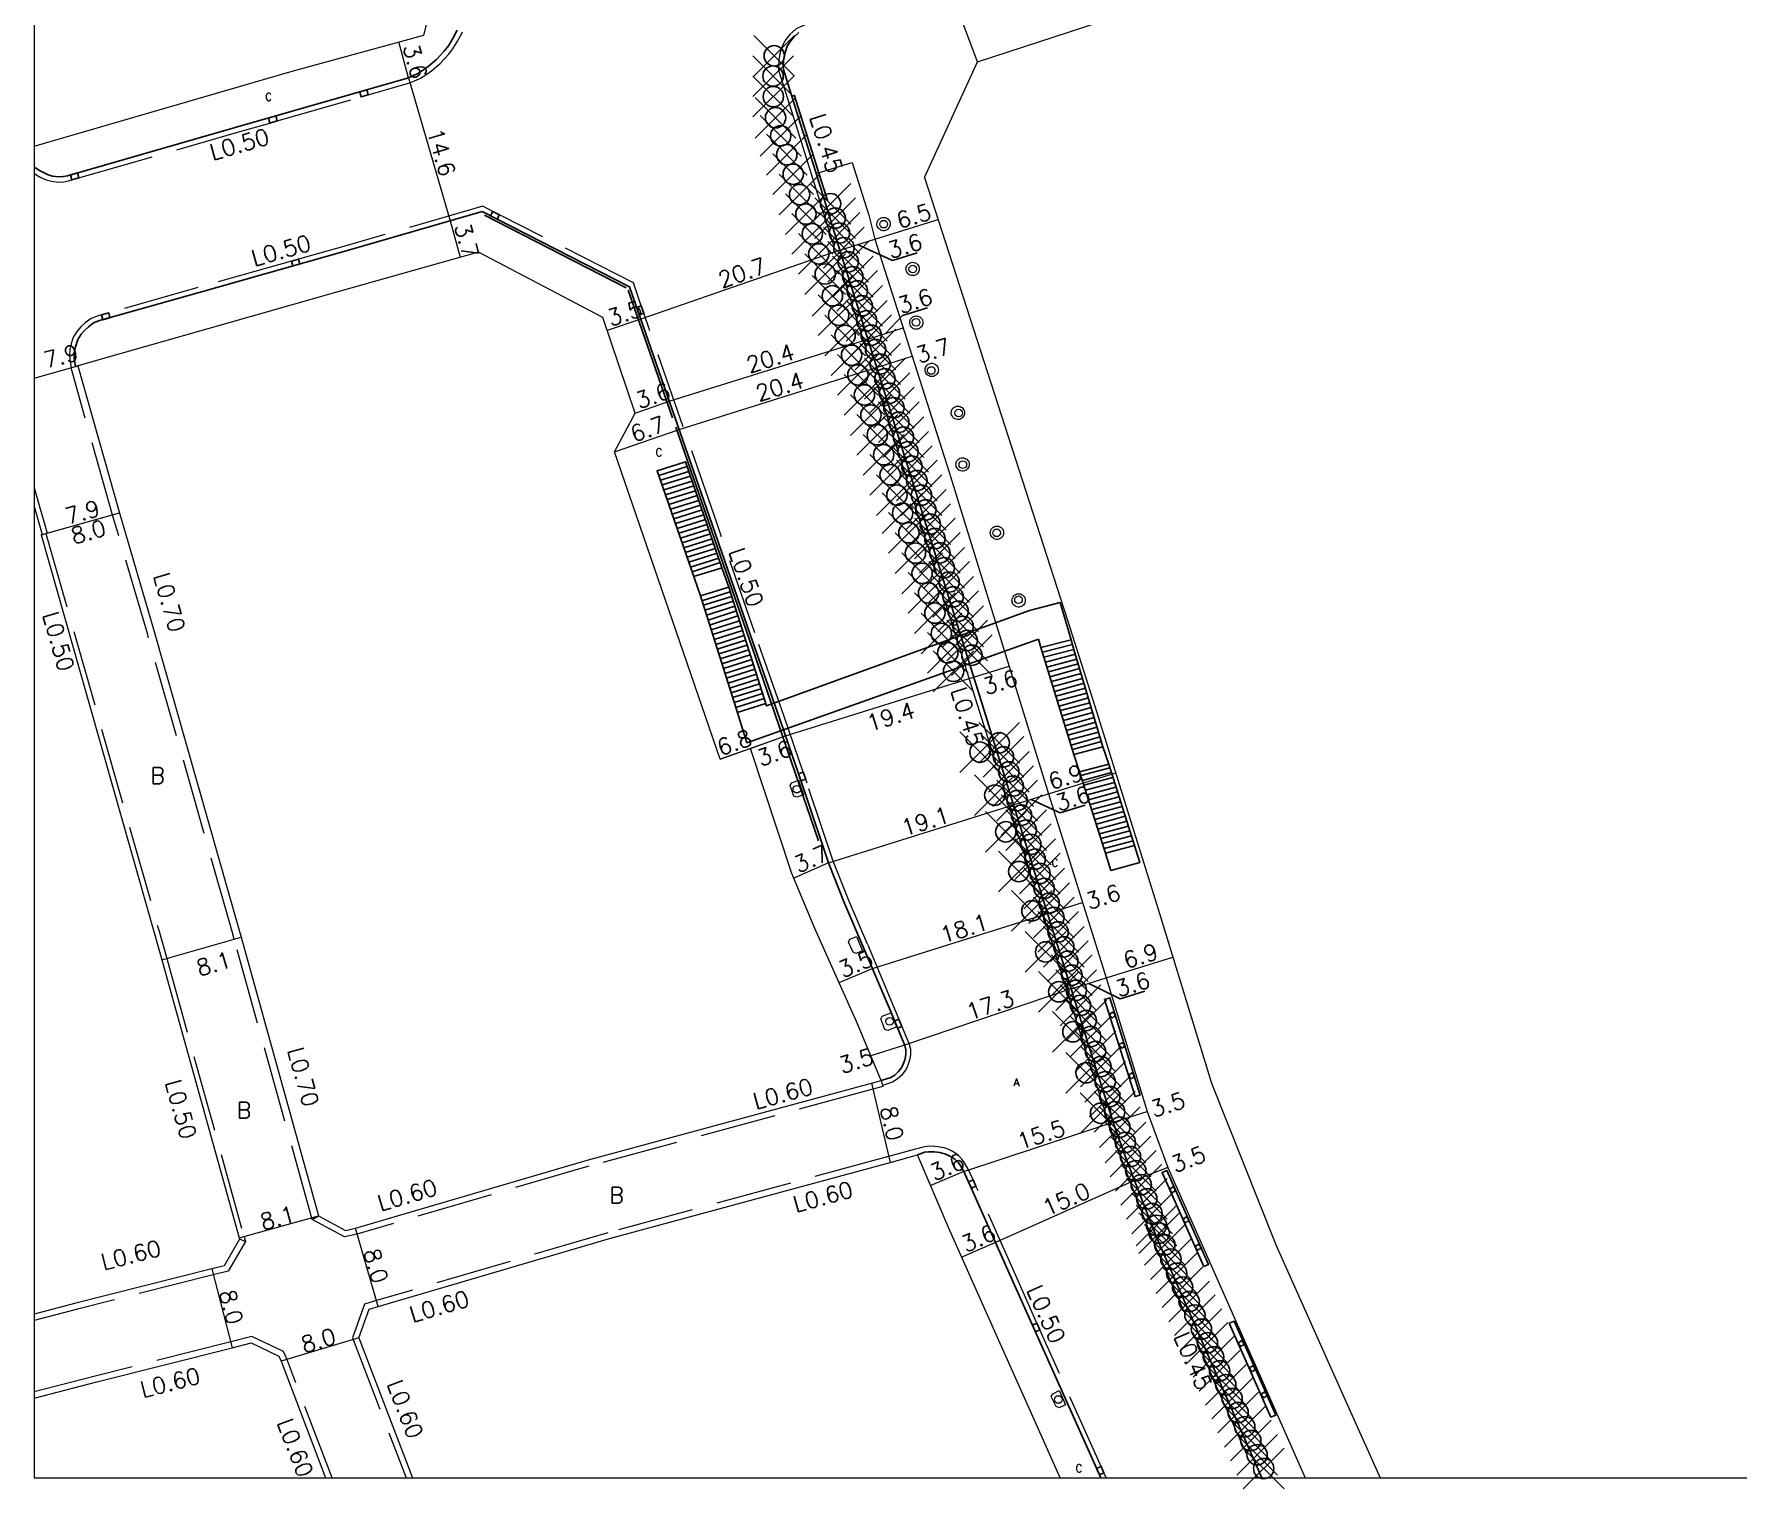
# Model space of a CAD drawing. Header units: metres. Extents: x -800 to 0, y -109801 to -109200.
# Drawn here: x -800 to -632.6, y -109801.1 to -109658.1 of the extents above; entities that cross this region are included whole.
import ezdxf

# ---------------------------------------------------------------- set-up
doc = ezdxf.new("R2010")
doc.units = ezdxf.units.M
doc.header["$LTSCALE"] = 2.5
doc.header["$PDMODE"] = 35
doc.header["$PDSIZE"] = 2
doc.linetypes.add('22330', pattern=[4, 3, -1])
doc.layers.get('0').update_dxf_attribs({"lineweight": 0})
for name, color, linetype, lineweight in [('2101000', 7, 'Continuous', 0), ('2213000', 3, 'Continuous', 0), ('2227000', 1, 'Continuous', 0), ('2233000', 120, '22330', 0), ('2236000', 3, 'Continuous', 0), ('2238000', 3, 'Continuous', 0), ('9201100', 215, 'Continuous', 0), ('9201500', 222, 'Continuous', 0), ('9202100', 82, 'Continuous', 0), ('9202200', 82, 'Continuous', 0), ('9203500', 155, 'Continuous', 0), ('999', 7, 'Continuous', 0)]:
    doc.layers.add(name, color=color, linetype=linetype, lineweight=lineweight)
for name, color, linetype in [('2211000', 14, 'Continuous'), ('2211100', 7, 'Continuous'), ('2227100', 7, 'Continuous'), ('2235000', 13, 'Continuous'), ('2236100', 7, 'Continuous'), ('2239000', 3, 'Continuous'), ('6132000', 3, 'Continuous'), ('9107000', 139, 'Continuous'), ('9201600', 7, 'Continuous')]:
    doc.layers.add(name, color=color, linetype=linetype)
doc.styles.add('Dm_Anotation', font='txt.shx', dxfattribs={"bigfont": 'pscdm.shx'})

# ---------------------------------------------------------------- blocks, each defined once
blk = doc.blocks.new('223800')
at = {"color": 0}
blk.add_circle((0, 0), 0.75, dxfattribs=at)
blk = doc.blocks.new('223900')
blk.add_lwpolyline([(-0.22, -0.37), (-0.44, -0.3), (-0.47, -0.27), (-0.48, -0.24), (-0.44, 0.01), (-0.48, 0.23), (-0.47, 0.27), (-0.45, 0.29), (-0.21, 0.38), (-0.04, 0.53), (0, 0.54), (0.03, 0.53), (0.22, 0.37), (0.44, 0.3), (0.47, 0.27), (0.48, 0.24), (0.44, -0.01), (0.48, -0.23), (0.47, -0.27), (0.45, -0.29), (0.21, -0.38), (0.04, -0.53), (0, -0.54), (-0.03, -0.53)], close=True)

msp = doc.modelspace()

# ---------------------------------------------------------------- linework, layer by layer
at = {"layer": '2101000'}
for points in [[(-800, -109669.16), (-774.63, -109661.78), (-761.7, -109658.25), (-760.03, -109651.56)], [(-712.51, -109672.22), (-707.29, -109660.86), (-683.19, -109652.97), (-682.79, -109652.83)], [(-712.51, -109672.22), (-700.47, -109709.45), (-698.44, -109715.72), (-695.56, -109724.79), (-689.56, -109744.12), (-684.29, -109761.23), (-677.94, -109777.17), (-671.06, -109792.58), (-667.72, -109800)], [(-725.53, -109740.63), (-729.59, -109728.33), (-732.57, -109729.4), (-742.96, -109699.19), (-740.94, -109695.39), (-744.12, -109686), (-756.32, -109679.56), (-770.15, -109683.46), (-795.7, -109690.75)], [(-795.7, -109690.75), (-791.57, -109705.31), (-788.2, -109716.86), (-779.82, -109746.33)], [(-800, -109704.55), (-799.21, -109707.33)], [(-799.21, -109707.33), (-799.31, -109707.36), (-788.23, -109746.33)], [(-717.73, -109761.23), (-716.75, -109760.96), (-719.18, -109755.16), (-723.27, -109746.03), (-725.53, -109740.63)], [(-788.23, -109746.33), (-787.45, -109749.12), (-779.85, -109776.44), (-779.81, -109776.57), (-781.32, -109779.17), (-782.54, -109779.48), (-795.89, -109782.86), (-800, -109783.93)], [(-779.82, -109746.33), (-779.66, -109746.89), (-772.04, -109774.27), (-769.41, -109775.7), (-768.43, -109775.48), (-745.65, -109768.8), (-717.73, -109761.23)], [(-768.08, -109786.24), (-767.07, -109783.42), (-766.19, -109783.16), (-743.47, -109776.5), (-715.88, -109769.01), (-713.18, -109768.28)], [(-699.17, -109800), (-701.31, -109795.21), (-705.33, -109786.22), (-710.15, -109775.41), (-713.18, -109768.28)], [(-800, -109792.19), (-793.84, -109790.59), (-780.52, -109787.22), (-778.66, -109786.75), (-775.95, -109788.04)], [(-768.08, -109786.24), (-762.81, -109800)], [(-775.95, -109788.04), (-775.73, -109788.55), (-771.36, -109800)]]:
    msp.add_lwpolyline(points, dxfattribs=at)
at = {"layer": '2211000'}
msp.add_lwpolyline([(-701.32, -109717.59), (-729.95, -109727.78), (-730.82, -109725.04), (-734.53, -109713.35), (-735.12, -109711.64), (-738.78, -109701.05), (-735.99, -109700.17), (-732.34, -109710.76), (-731.74, -109712.48), (-728.03, -109724.16), (-702.19, -109714.78), (-699.19, -109714), (-698.33, -109716.88), (-698.11, -109717.65), (-697.82, -109718.6), (-694.98, -109728.17), (-694.41, -109729.87), (-691.87, -109737.87), (-691.35, -109739.56), (-694.2, -109740.33), (-694.71, -109738.63), (-697.26, -109730.63), (-697.82, -109728.93), (-700.77, -109719.38), (-701.07, -109718.42)], close=True, dxfattribs=at)
at = {"layer": '2211100'}
for points in [[(-738.61, -109701.52), (-735.82, -109700.64)], [(-738.46, -109701.98), (-735.66, -109701.12)], [(-738.3, -109702.44), (-735.5, -109701.57)], [(-738.13, -109702.93), (-735.33, -109702.07)], [(-737.96, -109703.42), (-735.17, -109702.53)], [(-737.8, -109703.88), (-735.01, -109703.01)], [(-737.63, -109704.36), (-734.85, -109703.47)], [(-737.47, -109704.83), (-734.68, -109703.96)], [(-737.31, -109705.31), (-734.52, -109704.43)], [(-737.15, -109705.77), (-734.36, -109704.89)], [(-736.98, -109706.25), (-734.19, -109705.37)], [(-736.82, -109706.72), (-734.03, -109705.85)], [(-736.66, -109707.18), (-733.87, -109706.32)], [(-736.49, -109707.66), (-733.7, -109706.8)], [(-736.33, -109708.14), (-733.54, -109707.26)], [(-736.16, -109708.62), (-733.38, -109707.73)], [(-736.01, -109709.08), (-733.22, -109708.19)], [(-735.84, -109709.55), (-733.05, -109708.68)], [(-735.67, -109710.04), (-732.89, -109709.16)], [(-735.51, -109710.52), (-732.72, -109709.63)], [(-735.35, -109710.99), (-732.57, -109710.08)], [(-732.4, -109710.58), (-735.19, -109711.45)], [(-734.53, -109713.35), (-731.74, -109712.48)], [(-734.38, -109713.82), (-731.59, -109712.95)], [(-734.24, -109714.27), (-731.44, -109713.42)], [(-734.08, -109714.76), (-731.29, -109713.88)], [(-733.93, -109715.25), (-731.14, -109714.36)], [(-733.78, -109715.72), (-730.99, -109714.83)], [(-733.63, -109716.21), (-730.84, -109715.32)], [(-733.48, -109716.67), (-730.69, -109715.8)], [(-733.33, -109717.14), (-730.54, -109716.28)], [(-733.17, -109717.63), (-730.39, -109716.75)], [(-733.02, -109718.11), (-730.23, -109717.23)], [(-732.87, -109718.57), (-730.08, -109717.7)], [(-732.72, -109719.05), (-729.93, -109718.19)], [(-732.57, -109719.53), (-729.78, -109718.66)], [(-701.07, -109718.42), (-698.11, -109717.65)], [(-700.92, -109718.89), (-697.96, -109718.13)], [(-700.77, -109719.38), (-697.82, -109718.6)], [(-697.68, -109719.07), (-700.62, -109719.86)], [(-732.42, -109720.01), (-729.63, -109719.13)], [(-732.27, -109720.49), (-729.48, -109719.6)], [(-732.11, -109720.97), (-729.32, -109720.09)], [(-731.97, -109721.44), (-729.17, -109720.56)], [(-697.54, -109719.55), (-700.48, -109720.34)], [(-697.4, -109720.01), (-700.33, -109720.82)], [(-697.26, -109720.49), (-700.18, -109721.29)], [(-731.81, -109721.91), (-729.02, -109721.04)], [(-731.66, -109722.4), (-728.87, -109721.52)], [(-731.51, -109722.86), (-728.72, -109721.99)], [(-697.11, -109720.98), (-700.03, -109721.77)], [(-696.97, -109721.45), (-699.88, -109722.25)], [(-696.83, -109721.93), (-699.74, -109722.73)], [(-696.69, -109722.42), (-699.59, -109723.2)], [(-731.36, -109723.34), (-728.57, -109722.48)], [(-731.21, -109723.82), (-728.42, -109722.95)], [(-731.06, -109724.3), (-728.27, -109723.42)], [(-730.9, -109724.79), (-728.11, -109723.91)], [(-696.55, -109722.89), (-699.45, -109723.67)], [(-696.4, -109723.38), (-699.29, -109724.17)], [(-696.26, -109723.86), (-699.15, -109724.62)], [(-696.12, -109724.33), (-699, -109725.12)], [(-695.98, -109724.8), (-698.85, -109725.6)], [(-695.83, -109725.3), (-698.7, -109726.1)], [(-695.69, -109725.77), (-698.55, -109726.57)], [(-695.55, -109726.24), (-698.41, -109727.02)], [(-695.4, -109726.73), (-698.26, -109727.5)], [(-695.26, -109727.21), (-698.11, -109728)], [(-695.12, -109727.67), (-697.97, -109728.44)], [(-697.82, -109728.93), (-694.98, -109728.17)], [(-697.26, -109730.63), (-694.41, -109729.87)], [(-697.15, -109730.99), (-694.3, -109730.24)], [(-696.99, -109731.48), (-694.14, -109730.71)], [(-696.84, -109731.95), (-693.99, -109731.19)], [(-696.68, -109732.44), (-693.84, -109731.68)], [(-696.53, -109732.91), (-693.69, -109732.14)], [(-696.38, -109733.39), (-693.54, -109732.61)], [(-696.23, -109733.86), (-693.39, -109733.1)], [(-696.08, -109734.34), (-693.23, -109733.57)], [(-695.93, -109734.81), (-693.08, -109734.05)], [(-695.77, -109735.31), (-692.93, -109734.54)], [(-695.62, -109735.77), (-692.78, -109735)], [(-695.47, -109736.26), (-692.62, -109735.48)], [(-695.32, -109736.73), (-692.47, -109735.96)], [(-695.17, -109737.19), (-692.32, -109736.43)], [(-695.01, -109737.69), (-692.17, -109736.91)], [(-694.86, -109738.18), (-692.01, -109737.4)], [(-694.71, -109738.63), (-691.87, -109737.87)]]:
    msp.add_lwpolyline(points, dxfattribs=at)
at = {"layer": '2213000'}
for points in [[(-800, -109671.14), (-799.82, -109671.31), (-799.46, -109671.54), (-799.09, -109671.75), (-798.62, -109671.97), (-798.19, -109672.09), (-797.59, -109672.16), (-797.14, -109672.14), (-796.73, -109672.06), (-780.24, -109667.33), (-763.2, -109662.43), (-762.3, -109662.02), (-761.82, -109661.72), (-761.27, -109661.32), (-760.46, -109660.65), (-759.7, -109659.81), (-759.29, -109659.29), (-758.84, -109658.58), (-758.42, -109657.77)], [(-724.84, -109658), (-725.39, -109658.49), (-725.75, -109658.94), (-725.99, -109659.34), (-726.14, -109659.76), (-726.26, -109660.19), (-726.35, -109660.75), (-726.39, -109661.3), (-726.37, -109661.62), (-724.68, -109667.01), (-723.2, -109671.72), (-720.82, -109679.37), (-719.98, -109682.05), (-716.41, -109693.43), (-707.28, -109722.62), (-703.75, -109733.88), (-698.09, -109751.97), (-696.12, -109758.3), (-693.96, -109765.06), (-692.81, -109768.3), (-691.86, -109770.78), (-691.24, -109772.38), (-689.7, -109776.36), (-683.82, -109789.86), (-679.35, -109800)], [(-795.7, -109690.75), (-795.92, -109690.82), (-796.05, -109690.02), (-796.03, -109689.38), (-795.93, -109688.87), (-795.71, -109688.17), (-795.38, -109687.63), (-795.05, -109687.27), (-794.66, -109686.91), (-794.16, -109686.53), (-793.56, -109686.3), (-783.77, -109683.53), (-769.11, -109679.38), (-755.97, -109675.58), (-741.48, -109682.97), (-733.38, -109706.34), (-729.63, -109717.15), (-726.76, -109725.37), (-724.2, -109732.84), (-721.94, -109739.58), (-720.39, -109743.46), (-718.46, -109747.99)], [(-718.46, -109747.99), (-715.96, -109753.89), (-714.45, -109757.53), (-714.35, -109757.94), (-714.35, -109758.33), (-714.38, -109758.63), (-714.45, -109758.93), (-714.54, -109759.21), (-714.63, -109759.43), (-714.75, -109759.67), (-714.9, -109759.88), (-715.08, -109760.11), (-715.43, -109760.44), (-715.8, -109760.67), (-716.75, -109760.96)], [(-695.19, -109800), (-703.62, -109781.15), (-708.63, -109769.9), (-708.96, -109769.33), (-709.21, -109769.01), (-709.51, -109768.7), (-709.81, -109768.49), (-710.15, -109768.32), (-710.51, -109768.18), (-710.77, -109768.1), (-711, -109768.05), (-711.27, -109768.01), (-711.55, -109767.98), (-711.9, -109767.96), (-712.11, -109767.96), (-712.5, -109768.02), (-712.75, -109768.11), (-713.18, -109768.28)]]:
    msp.add_lwpolyline(points, dxfattribs=at)
at = {"layer": '2227000'}
for points in [[(-726.35, -109660.75), (-726.39, -109661.3), (-726.37, -109661.62), (-724.68, -109667.01), (-723.2, -109671.72), (-720.82, -109679.37), (-719.98, -109682.05), (-716.41, -109693.43), (-707.83, -109720.86)], [(-705.99, -109726.73), (-703.75, -109733.88), (-698.09, -109751.97), (-696.12, -109758.3), (-693.96, -109765.06), (-692.81, -109768.3), (-691.86, -109770.78), (-691.24, -109772.38), (-689.7, -109776.36), (-683.82, -109789.86), (-679.35, -109800)]]:
    msp.add_lwpolyline(points, dxfattribs=at)
at = {"layer": '2227100'}
for p in [(-727.27, -109660.28, 2.13), (-727.39, -109662.27, 2.12), (-727.36, -109664.29, 2.09), (-727.14, -109666.36, 2.12), (-726.64, -109668.14, 2.13), (-726.04, -109669.99, 2.09), (-725.41, -109671.92, 2.11), (-724.78, -109673.91, 2.11), (-724.16, -109675.83, 2.1), (-721.74, -109674.81, 2.26), (-721.28, -109676.22, 2.23), (-723.53, -109677.77, 2.1), (-720.87, -109677.69, 2.2), (-720.42, -109679.13, 2.24), (-722.89, -109679.74, 2.09), (-720, -109680.53, 2.2), (-722.26, -109681.72, 2.07), (-719.55, -109681.98, 2.2), (-721.56, -109683.86, 2.07), (-719.11, -109683.38, 2.16), (-720.94, -109685.77, 2.06), (-718.63, -109684.84, 2.16), (-718.19, -109686.31, 2.18), (-720.31, -109687.75, 2.05), (-717.74, -109687.73, 2.18), (-717.31, -109689.14, 2.17), (-719.67, -109689.7, 2.04), (-716.86, -109690.56, 2.17), (-719.05, -109691.63, 2.02), (-716.4, -109692.01, 2.17), (-718.41, -109693.6, 2.01), (-715.95, -109693.43, 2.16), (-717.77, -109695.58, 2.01), (-715.51, -109694.85, 2.13), (-717.14, -109697.52, 2), (-715.04, -109696.29, 2.16), (-714.58, -109697.75, 2.13), (-714.13, -109699.18, 2.13), (-716.52, -109699.48, 2), (-713.75, -109700.59, 2.14), (-715.88, -109701.44, 2), (-713.26, -109702.02, 2.1), (-715.22, -109703.44, 1.99), (-712.81, -109703.44, 2.15), (-714.65, -109705.23, 2), (-712.37, -109704.9, 2.15), (-714.04, -109707.14, 1.99), (-711.94, -109706.29, 2.14), (-713.4, -109709.14, 2), (-711.48, -109707.72, 2.14), (-711, -109709.12, 2.13), (-710.57, -109710.58, 2.14), (-712.74, -109711.13, 1.99), (-710.09, -109711.98, 2.14), (-712.11, -109713.06, 1.99), (-709.7, -109713.45, 2.13), (-711.49, -109715.04, 1.98), (-709.2, -109714.86, 2.14), (-710.85, -109717.04, 1.96), (-708.72, -109716.34, 2.12), (-708.31, -109717.73, 2.13), (-710.22, -109718.94, 1.96), (-707.85, -109719.18, 2.13), (-709.65, -109720.76, 1.95), (-707.05, -109728.7, 1.97), (-705.17, -109727.79, 2.13), (-704.75, -109729.17, 2.1), (-704.23, -109730.64, 2.12), (-703.79, -109732.03, 2.13), (-705.6, -109732.92, 1.93), (-703.39, -109733.46, 2.12), (-702.98, -109734.9, 2.13), (-704.52, -109736.53, 1.93), (-702.51, -109736.36, 2.11), (-702.06, -109737.76, 2.09), (-701.64, -109739.21, 2.08), (-703.24, -109740.44, 1.89), (-701.16, -109740.62, 2.08), (-700.75, -109742.09, 2.08), (-701.95, -109744.3, 1.88), (-700.27, -109743.54, 2.07), (-699.79, -109744.94, 2.08), (-699.38, -109746.37, 2.08), (-698.82, -109747.83, 2.03), (-700.6, -109748.33, 1.86), (-698.43, -109749.25, 2.05), (-698.02, -109750.62, 2.06), (-699.31, -109752.25, 1.85), (-697.59, -109752.09, 2.06), (-697.18, -109753.58, 2.05), (-697.92, -109756.18, 1.77), (-696.62, -109755.07, 2.04), (-696.18, -109756.65, 2.03), (-695.7, -109758.11, 2.05), (-695.18, -109759.59, 2.05), (-696.63, -109760.2, 1.82), (-694.75, -109761.09, 2.03), (-694.3, -109762.54, 2.04), (-695.2, -109764.18, 1.83), (-693.82, -109764.04, 2.04), (-693.32, -109765.55, 2.04), (-692.77, -109767.05, 2.04), (-692.27, -109768.44, 2.04), (-691.75, -109769.83, 2.03), (-691.21, -109771.21, 2.04), (-690.67, -109772.6, 2.04), (-690.15, -109774.03, 2.04), (-689.71, -109775.2, 2.06), (-689.44, -109775.96, 2.09), (-688.9, -109777.12, 2.07), (-688.29, -109778.51, 2.08), (-687.73, -109779.91, 2.08), (-687.15, -109781.27, 2.06), (-686.5, -109782.69, 2.08), (-685.94, -109784.01, 2.08), (-685.29, -109785.41, 2.09), (-684.71, -109786.74, 2.08), (-684.11, -109788.13, 2.09), (-683.51, -109789.5, 2.08), (-682.9, -109790.87, 2.08), (-682.28, -109792.22, 2.07), (-681.69, -109793.59, 2.08), (-681.04, -109794.99, 2.08), (-680.45, -109796.35, 2.08), (-679.82, -109797.74, 2.07), (-679.18, -109799.1, 2.06)]:
    msp.add_point(p, dxfattribs=at)
at = {"layer": '2233000'}
for points in [[(-723.06, -109656.76), (-724.57, -109657.36), (-725.13, -109657.63), (-725.74, -109658.17), (-726.13, -109658.68), (-726.41, -109659.14), (-726.58, -109659.61), (-726.72, -109660.09), (-726.81, -109660.69), (-726.85, -109661.29), (-726.84, -109661.7), (-725.13, -109667.15), (-723.65, -109671.86), (-720.43, -109682.19), (-716.86, -109693.57), (-716.72, -109694.02)], [(-767.17, -109664.11), (-762.98, -109662.91), (-762.04, -109662.48), (-761.52, -109662.16), (-760.94, -109661.74), (-760.09, -109661.03), (-759.29, -109660.15), (-758.86, -109659.59), (-758.38, -109658.85), (-757.95, -109658.01), (-757.9, -109657.91)], [(-776.1, -109666.68), (-767.85, -109664.31)], [(-795.6, -109672.27), (-780.1, -109667.83), (-776.82, -109666.89)], [(-800, -109671.81), (-799.73, -109671.99), (-799.33, -109672.22), (-798.8, -109672.46), (-798.29, -109672.6), (-797.61, -109672.68), (-797.08, -109672.65), (-796.61, -109672.56), (-796.28, -109672.47)], [(-754.92, -109675.56), (-755.92, -109675.05), (-769.24, -109678.91), (-774.03, -109680.26)], [(-740.34, -109684.85), (-741.11, -109682.6), (-754.28, -109675.89)], [(-774.7, -109680.45), (-783.9, -109683.06), (-792.67, -109685.54)], [(-774.03, -109680.26), (-774.7, -109680.45)], [(-724.42, -109730.66), (-726.3, -109725.21), (-729.17, -109716.99), (-732.92, -109706.18), (-740.09, -109685.57)], [(-793.38, -109685.74), (-793.71, -109685.83), (-794.4, -109686.09), (-794.98, -109686.53), (-795.4, -109686.92), (-795.77, -109687.33), (-796.15, -109687.94), (-796.34, -109688.57), (-796.48, -109689.13), (-796.51, -109689.66), (-796.49, -109690.08), (-796.37, -109690.94)], [(-792.25, -109705.51), (-796.37, -109690.94)], [(-716.51, -109694.7), (-709.74, -109716.3)], [(-800, -109702.72), (-798.73, -109707.19)], [(-780.55, -109746.33), (-788.87, -109717.05), (-792.25, -109705.51)], [(-799.21, -109707.33), (-798.73, -109707.19)], [(-798.83, -109707.22), (-787.75, -109746.19)], [(-709.52, -109717.02), (-707.72, -109722.76), (-704.27, -109733.78)], [(-718.1, -109747.58), (-719.94, -109743.27), (-721.47, -109739.41), (-724.05, -109731.75), (-724.18, -109731.36)], [(-704.05, -109734.5), (-699.08, -109750.35)], [(-787.75, -109746.19), (-786.97, -109748.98), (-779.37, -109776.31), (-779.23, -109776.78)], [(-716.75, -109760.96), (-716.6, -109761.54), (-717.57, -109761.81), (-745.49, -109769.38), (-768.28, -109776.06), (-769.49, -109776.34), (-772.67, -109774.61), (-780.33, -109747.08), (-780.55, -109746.33)], [(-718.1, -109747.58), (-715.54, -109753.71), (-715.02, -109754.94)], [(-698.87, -109751.04), (-698.53, -109752.11), (-696.56, -109758.44), (-694.4, -109765.21), (-694, -109766.35)], [(-714.73, -109755.65), (-714, -109757.4), (-713.89, -109757.9), (-713.89, -109758.35), (-713.92, -109758.7), (-714.01, -109759.05), (-714.11, -109759.37), (-714.21, -109759.62), (-714.35, -109759.91), (-714.53, -109760.16), (-714.74, -109760.43), (-715.15, -109760.8), (-715.6, -109761.09), (-715.76, -109761.16)], [(-715.76, -109761.16), (-716.62, -109761.47)], [(-707.73, -109770.73), (-708.2, -109769.68), (-708.56, -109769.07), (-708.84, -109768.69), (-709.18, -109768.34), (-709.52, -109768.06), (-709.93, -109767.83), (-710.29, -109767.69), (-710.57, -109767.59), (-710.84, -109767.54), (-711.15, -109767.49), (-711.48, -109767.45), (-711.88, -109767.42), (-712.29, -109767.44), (-712.67, -109767.5), (-713.01, -109767.6), (-713.52, -109767.75)], [(-693.74, -109767.09), (-693.25, -109768.46), (-691.68, -109772.55), (-690.13, -109776.54), (-684.25, -109790.05), (-684.22, -109790.12)], [(-713.52, -109767.75), (-716.03, -109768.43), (-743.63, -109775.92), (-766.36, -109782.59), (-767.53, -109782.93), (-768.71, -109786.25), (-763.45, -109800)], [(-701.46, -109784.81), (-703.18, -109780.95), (-707.46, -109771.34)], [(-772.67, -109774.61), (-772.04, -109774.27)], [(-779.23, -109776.78), (-780.93, -109779.69), (-782.39, -109780.06), (-795.74, -109783.44), (-800, -109784.55)], [(-779.23, -109776.78), (-779.81, -109776.57)], [(-695.16, -109798.88), (-701.16, -109785.47)], [(-770.71, -109800), (-775.18, -109788.33), (-775.49, -109787.6), (-778.6, -109786.11), (-780.66, -109786.63), (-793.99, -109790.01), (-800, -109791.57)], [(-683.94, -109790.76), (-679.86, -109800)], [(-694.66, -109800), (-694.87, -109799.53)]]:
    msp.add_lwpolyline(points, dxfattribs=at)
at = {"layer": '2235000'}
for points in [[(-767.31, -109663.62), (-767.17, -109664.11), (-767.85, -109664.31), (-767.99, -109663.81)], [(-776.25, -109666.18), (-776.1, -109666.68), (-776.82, -109666.89), (-776.97, -109666.39)], [(-795.74, -109671.78), (-795.6, -109672.27), (-796.28, -109672.47), (-796.42, -109671.97)], [(-755.14, -109676), (-754.92, -109675.56), (-754.28, -109675.89), (-754.5, -109676.33)], [(-774.56, -109680.93), (-774.7, -109680.45), (-774.03, -109680.26), (-773.89, -109680.74)], [(-793.24, -109686.21), (-793.38, -109685.74), (-792.67, -109685.54), (-792.54, -109686.01)], [(-740.78, -109685), (-740.34, -109684.85), (-740.09, -109685.57), (-740.53, -109685.72)], [(-716.06, -109694.57), (-716.51, -109694.7), (-716.72, -109694.02), (-716.28, -109693.88)], [(-709.07, -109716.88), (-709.52, -109717.02), (-709.74, -109716.3), (-709.3, -109716.16)], [(-724.89, -109730.83), (-724.42, -109730.66), (-724.18, -109731.36), (-724.65, -109731.52)], [(-703.6, -109734.36), (-704.05, -109734.5), (-704.27, -109733.78), (-703.83, -109733.64)], [(-698.42, -109750.9), (-698.87, -109751.04), (-699.08, -109750.35), (-698.64, -109750.21)], [(-715.15, -109755.83), (-715.45, -109755.12), (-715.02, -109754.94), (-714.73, -109755.65)], [(-693.3, -109766.93), (-693.74, -109767.09), (-694, -109766.35), (-693.56, -109766.19)], [(-708.17, -109770.93), (-707.73, -109770.73), (-707.46, -109771.34), (-707.9, -109771.54)], [(-701.9, -109785), (-701.46, -109784.81), (-701.16, -109785.47), (-701.6, -109785.66)], [(-683.51, -109790.57), (-683.94, -109790.76), (-684.22, -109790.12), (-683.79, -109789.93)], [(-695.6, -109799.08), (-695.16, -109798.88), (-694.87, -109799.53), (-695.31, -109799.72)]]:
    msp.add_lwpolyline(points, close=True, dxfattribs=at)
at = {"layer": '2236000'}
for points in [[(-717.14, -109676.57), (-717.09, -109676.46), (-717.01, -109676.36), (-716.94, -109676.3), (-716.87, -109676.25), (-716.79, -109676.21), (-716.67, -109676.17), (-716.55, -109676.15), (-716.45, -109676.16), (-716.37, -109676.17), (-716.29, -109676.2), (-716.2, -109676.24), (-716.12, -109676.3), (-716.04, -109676.38), (-715.97, -109676.46), (-715.92, -109676.56), (-715.88, -109676.7), (-715.87, -109676.82), (-715.89, -109676.93), (-715.91, -109677.03), (-715.96, -109677.13), (-716.03, -109677.23), (-716.1, -109677.31), (-716.19, -109677.37), (-716.29, -109677.42), (-716.38, -109677.45), (-716.48, -109677.46), (-716.58, -109677.46), (-716.69, -109677.44), (-716.8, -109677.41), (-716.89, -109677.36), (-716.97, -109677.29), (-717.04, -109677.22), (-717.1, -109677.12), (-717.15, -109677.02), (-717.18, -109676.9), (-717.18, -109676.79), (-717.17, -109676.67)], [(-714.28, -109680.99), (-714.23, -109680.88), (-714.15, -109680.78), (-714.08, -109680.72), (-714.01, -109680.67), (-713.93, -109680.63), (-713.81, -109680.59), (-713.69, -109680.57), (-713.59, -109680.58), (-713.51, -109680.59), (-713.43, -109680.62), (-713.34, -109680.66), (-713.26, -109680.72), (-713.18, -109680.8), (-713.12, -109680.88), (-713.07, -109680.98), (-713.03, -109681.12), (-713.02, -109681.24), (-713.03, -109681.35), (-713.06, -109681.45), (-713.1, -109681.55), (-713.17, -109681.65), (-713.25, -109681.73), (-713.33, -109681.79), (-713.43, -109681.84), (-713.52, -109681.87), (-713.63, -109681.88), (-713.73, -109681.88), (-713.83, -109681.86), (-713.94, -109681.83), (-714.03, -109681.78), (-714.12, -109681.71), (-714.18, -109681.64), (-714.25, -109681.54), (-714.29, -109681.44), (-714.32, -109681.32), (-714.33, -109681.21), (-714.31, -109681.09)], [(-713.92, -109686.26), (-713.87, -109686.15), (-713.79, -109686.05), (-713.72, -109685.99), (-713.65, -109685.94), (-713.57, -109685.89), (-713.45, -109685.86), (-713.33, -109685.84), (-713.23, -109685.85), (-713.15, -109685.86), (-713.07, -109685.89), (-712.98, -109685.93), (-712.9, -109685.98), (-712.82, -109686.06), (-712.75, -109686.15), (-712.7, -109686.25), (-712.67, -109686.38), (-712.66, -109686.51), (-712.67, -109686.62), (-712.69, -109686.72), (-712.74, -109686.82), (-712.81, -109686.92), (-712.89, -109686.99), (-712.97, -109687.05), (-713.07, -109687.1), (-713.16, -109687.13), (-713.26, -109687.15), (-713.37, -109687.15), (-713.47, -109687.13), (-713.58, -109687.09), (-713.67, -109687.04), (-713.76, -109686.98), (-713.82, -109686.91), (-713.89, -109686.81), (-713.93, -109686.71), (-713.96, -109686.59), (-713.96, -109686.47), (-713.95, -109686.36)], [(-712.41, -109690.91), (-712.35, -109690.8), (-712.27, -109690.69), (-712.21, -109690.63), (-712.14, -109690.58), (-712.05, -109690.54), (-711.93, -109690.5), (-711.81, -109690.49), (-711.71, -109690.49), (-711.64, -109690.51), (-711.56, -109690.53), (-711.46, -109690.58), (-711.39, -109690.63), (-711.3, -109690.71), (-711.24, -109690.8), (-711.19, -109690.9), (-711.15, -109691.03), (-711.14, -109691.15), (-711.15, -109691.26), (-711.18, -109691.36), (-711.23, -109691.47), (-711.29, -109691.56), (-711.37, -109691.64), (-711.45, -109691.7), (-711.55, -109691.75), (-711.65, -109691.78), (-711.75, -109691.79), (-711.85, -109691.79), (-711.96, -109691.78), (-712.06, -109691.74), (-712.15, -109691.69), (-712.24, -109691.62), (-712.3, -109691.55), (-712.37, -109691.45), (-712.42, -109691.35), (-712.44, -109691.23), (-712.45, -109691.12), (-712.44, -109691)], [(-709.84, -109695.12), (-709.78, -109695.02), (-709.71, -109694.91), (-709.64, -109694.85), (-709.57, -109694.8), (-709.49, -109694.76), (-709.36, -109694.72), (-709.25, -109694.71), (-709.14, -109694.71), (-709.07, -109694.73), (-708.99, -109694.75), (-708.9, -109694.8), (-708.82, -109694.85), (-708.74, -109694.93), (-708.67, -109695.02), (-708.62, -109695.11), (-708.58, -109695.25), (-708.57, -109695.37), (-708.58, -109695.48), (-708.61, -109695.58), (-708.66, -109695.68), (-708.73, -109695.78), (-708.8, -109695.86), (-708.88, -109695.92), (-708.98, -109695.97), (-709.08, -109696), (-709.18, -109696.01), (-709.28, -109696.01), (-709.39, -109695.99), (-709.49, -109695.96), (-709.58, -109695.91), (-709.67, -109695.84), (-709.73, -109695.77), (-709.8, -109695.67), (-709.85, -109695.57), (-709.88, -109695.45), (-709.88, -109695.34), (-709.87, -109695.22)], [(-709.38, -109700.2), (-709.32, -109700.09), (-709.24, -109699.98), (-709.18, -109699.92), (-709.11, -109699.87), (-709.03, -109699.83), (-708.9, -109699.79), (-708.79, -109699.78), (-708.68, -109699.78), (-708.61, -109699.8), (-708.53, -109699.82), (-708.44, -109699.87), (-708.36, -109699.92), (-708.27, -109700), (-708.21, -109700.09), (-708.16, -109700.19), (-708.12, -109700.32), (-708.11, -109700.44), (-708.12, -109700.55), (-708.15, -109700.65), (-708.2, -109700.76), (-708.27, -109700.85), (-708.34, -109700.93), (-708.42, -109700.99), (-708.52, -109701.04), (-708.62, -109701.07), (-708.72, -109701.08), (-708.82, -109701.08), (-708.93, -109701.07), (-709.03, -109701.03), (-709.12, -109700.98), (-709.21, -109700.91), (-709.27, -109700.84), (-709.34, -109700.74), (-709.39, -109700.64), (-709.41, -109700.52), (-709.42, -109700.41), (-709.41, -109700.29)], [(-706, -109706.91), (-705.94, -109706.8), (-705.86, -109706.69), (-705.8, -109706.63), (-705.73, -109706.58), (-705.64, -109706.54), (-705.52, -109706.5), (-705.4, -109706.49), (-705.3, -109706.49), (-705.23, -109706.51), (-705.15, -109706.53), (-705.05, -109706.58), (-704.98, -109706.63), (-704.89, -109706.71), (-704.83, -109706.8), (-704.78, -109706.9), (-704.74, -109707.03), (-704.73, -109707.15), (-704.74, -109707.26), (-704.77, -109707.36), (-704.82, -109707.47), (-704.88, -109707.56), (-704.96, -109707.64), (-705.04, -109707.7), (-705.14, -109707.75), (-705.24, -109707.78), (-705.34, -109707.79), (-705.44, -109707.79), (-705.55, -109707.78), (-705.65, -109707.74), (-705.74, -109707.69), (-705.83, -109707.62), (-705.89, -109707.55), (-705.96, -109707.45), (-706.01, -109707.35), (-706.03, -109707.23), (-706.04, -109707.12), (-706.03, -109707)], [(-703.87, -109713.56), (-703.81, -109713.45), (-703.73, -109713.35), (-703.67, -109713.28), (-703.6, -109713.23), (-703.51, -109713.19), (-703.39, -109713.15), (-703.27, -109713.14), (-703.17, -109713.14), (-703.1, -109713.16), (-703.02, -109713.18), (-702.92, -109713.23), (-702.85, -109713.28), (-702.76, -109713.36), (-702.7, -109713.45), (-702.65, -109713.55), (-702.61, -109713.68), (-702.6, -109713.8), (-702.61, -109713.92), (-702.64, -109714.01), (-702.69, -109714.12), (-702.75, -109714.21), (-702.83, -109714.29), (-702.91, -109714.35), (-703.01, -109714.4), (-703.11, -109714.43), (-703.21, -109714.45), (-703.31, -109714.44), (-703.42, -109714.43), (-703.52, -109714.39), (-703.61, -109714.34), (-703.7, -109714.27), (-703.76, -109714.21), (-703.83, -109714.11), (-703.88, -109714), (-703.9, -109713.88), (-703.91, -109713.77), (-703.89, -109713.65)], [(-724.4, -109732.91), (-725.06, -109733.14), (-725.34, -109733.01), (-725.72, -109731.98), (-725.55, -109731.71), (-724.89, -109731.47)], [(-718.6, -109748.21), (-719.24, -109748.49), (-719.53, -109748.37), (-719.98, -109747.38), (-719.84, -109747.09), (-719.2, -109746.81)], [(-715.21, -109755.7), (-716.1, -109756.05), (-716.39, -109755.95), (-716.79, -109754.91), (-716.65, -109754.64), (-715.79, -109754.3)], [(-698.65, -109792.83), (-699.28, -109793.12), (-699.58, -109793.01), (-700.05, -109792.03), (-699.91, -109791.74), (-699.27, -109791.44)]]:
    msp.add_lwpolyline(points, close=True, dxfattribs=at)
at = {"layer": '2236100'}
for points in [[(-691.32, -109762.39), (-694.29, -109752.83), (-694.83, -109753), (-691.81, -109762.54)], [(-685.06, -109779.24), (-684.59, -109779.03), (-688.69, -109769.8), (-689.16, -109770.01)], [(-678.46, -109794.06), (-677.99, -109793.85), (-682.09, -109784.61), (-682.56, -109784.82)]]:
    msp.add_lwpolyline(points, close=True, dxfattribs=at)
at = {"layer": '6132000'}
for points in [[(-722.04, -109674.51), (-725.3, -109664.1)], [(-755.75, -109675.95), (-741.83, -109683.07)], [(-741.64, -109683.3), (-737.28, -109695.84)], [(-736.95, -109696.78), (-729.12, -109719.38), (-722.91, -109737.43)]]:
    msp.add_lwpolyline(points, dxfattribs=at)
at = {"layer": '9107000'}
for points in [[(-758.42, -109657.77), (-758.84, -109658.58), (-759.29, -109659.29), (-759.7, -109659.81), (-760.46, -109660.65), (-761.27, -109661.32), (-761.82, -109661.72), (-762.3, -109662.02), (-763.2, -109662.43), (-780.24, -109667.33), (-796.73, -109672.06), (-797.14, -109672.14), (-797.59, -109672.16), (-798.19, -109672.09), (-798.62, -109671.97), (-799.09, -109671.75), (-799.46, -109671.54), (-799.82, -109671.31), (-800, -109671.14)], [(-724.84, -109658), (-725.39, -109658.49), (-725.75, -109658.94), (-725.99, -109659.34), (-726.14, -109659.76), (-726.26, -109660.19), (-726.35, -109660.75), (-726.39, -109661.3), (-726.37, -109661.62), (-724.68, -109667.01), (-723.2, -109671.72), (-720.82, -109679.37), (-719.98, -109682.05), (-716.41, -109693.43), (-707.28, -109722.62), (-703.75, -109733.88), (-698.09, -109751.97), (-696.12, -109758.3), (-693.96, -109765.06), (-692.81, -109768.3), (-691.86, -109770.78), (-691.24, -109772.38), (-689.7, -109776.36), (-683.82, -109789.86), (-679.35, -109800)], [(-795.7, -109690.75), (-795.92, -109690.82), (-796.05, -109690.02), (-796.03, -109689.38), (-795.93, -109688.87), (-795.71, -109688.17), (-795.38, -109687.63), (-795.05, -109687.27), (-794.66, -109686.91), (-794.16, -109686.53), (-793.56, -109686.3), (-783.77, -109683.53), (-769.11, -109679.38), (-755.97, -109675.58), (-741.48, -109682.97), (-733.38, -109706.34), (-729.63, -109717.15), (-726.76, -109725.37), (-724.2, -109732.84), (-721.94, -109739.58), (-720.39, -109743.46), (-718.46, -109747.99)], [(-718.46, -109747.99), (-715.96, -109753.89), (-714.45, -109757.53), (-714.35, -109757.94), (-714.35, -109758.33), (-714.38, -109758.63), (-714.45, -109758.93), (-714.54, -109759.21), (-714.63, -109759.43), (-714.75, -109759.67), (-714.9, -109759.88), (-715.08, -109760.11), (-715.43, -109760.44), (-715.8, -109760.67), (-716.75, -109760.96)], [(-695.19, -109800), (-703.62, -109781.15), (-708.63, -109769.9), (-708.96, -109769.33), (-709.21, -109769.01), (-709.51, -109768.7), (-709.81, -109768.49), (-710.15, -109768.32), (-710.51, -109768.18), (-710.77, -109768.1), (-711, -109768.05), (-711.27, -109768.01), (-711.55, -109767.98), (-711.9, -109767.96), (-712.11, -109767.96), (-712.5, -109768.02), (-712.75, -109768.11), (-713.18, -109768.28)]]:
    msp.add_lwpolyline(points, dxfattribs=at)
at = {"layer": '9201100'}
for points in [[(-707.29, -109660.86), (-710.64, -109651.97)], [(-763.2, -109662.43), (-764.16, -109658.92)], [(-763.2, -109662.43), (-759.13, -109676.5)], [(-759.13, -109676.5), (-758.12, -109680.07)], [(-717.38, -109678.3), (-711.17, -109676.36)], [(-720.82, -109679.37), (-717.38, -109678.3)], [(-720.82, -109679.37), (-740.38, -109686.15)], [(-740.38, -109686.15), (-743.69, -109687.27)], [(-718.08, -109688.11), (-714.61, -109687)], [(-737.58, -109694.22), (-718.08, -109688.11)], [(-717.21, -109690.9), (-713.72, -109689.79)], [(-800, -109691.95), (-795.7, -109690.75)], [(-736.62, -109696.99), (-717.21, -109690.9)], [(-740.94, -109695.39), (-737.58, -109694.22)], [(-742.96, -109699.19), (-736.62, -109696.99)], [(-799.31, -109707.36), (-791.61, -109705.18)], [(-799.21, -109707.33), (-791.61, -109705.18)], [(-707.68, -109721.32), (-704.2, -109720.24)], [(-726.17, -109727.11), (-707.68, -109721.32)], [(-732.57, -109729.4), (-726.17, -109727.11)], [(-729.59, -109728.33), (-726.17, -109727.11)], [(-700.32, -109732.81), (-693.71, -109730.73)], [(-721.94, -109739.58), (-703.75, -109733.88)], [(-703.75, -109733.88), (-700.32, -109732.81)], [(-721.94, -109739.58), (-725.34, -109741.07)], [(-700.41, -109744.56), (-696.97, -109743.49)], [(-717.63, -109749.95), (-700.41, -109744.56)], [(-787.45, -109749.12), (-779.66, -109746.89)], [(-694.66, -109750.89), (-688.11, -109748.83)], [(-720.89, -109751.34), (-717.63, -109749.95)], [(-698.09, -109751.97), (-694.66, -109750.89)], [(-698.09, -109751.97), (-714.46, -109757.49)], [(-714.46, -109757.49), (-717.77, -109758.53)], [(-717.73, -109761.23), (-715.88, -109769.01)], [(-693.96, -109765.06), (-690.62, -109764.02)], [(-708.63, -109769.9), (-693.96, -109765.06)], [(-708.63, -109769.9), (-711.9, -109771.28)], [(-691.86, -109770.78), (-705.53, -109776.87)], [(-688.59, -109769.52), (-691.86, -109770.78)], [(-779.85, -109776.44), (-772.04, -109774.27)], [(-766.19, -109783.16), (-768.43, -109775.48)], [(-705.53, -109776.87), (-708.84, -109778.34)], [(-782.54, -109779.48), (-780.52, -109787.22)], [(-768.08, -109786.24), (-775.73, -109788.55)]]:
    msp.add_lwpolyline(points, dxfattribs=at)
at = {"layer": '9201600', "flags": 128}
for points in [[(-719.1, -109678.83), (-715.66, -109680.39), (-713.22, -109679.63)], [(-716.35, -109687.56), (-714.66, -109685.8), (-712.22, -109685.03)], [(-702.03, -109733.35), (-699.17, -109734.67), (-696.73, -109733.91)], [(-696.37, -109751.43), (-693.29, -109752.95), (-690.85, -109752.18)]]:
    msp.add_lwpolyline(points, dxfattribs=at)
at = {"layer": '9202200'}
for points in [[(-723.16, -109671.85), (-719.61, -109670.75), (-717.97, -109675.94)], [(-717.97, -109675.94), (-717.38, -109678.3), (-710.09, -109701.19)], [(-710.09, -109701.19), (-700.32, -109732.81), (-694.66, -109750.89), (-690.62, -109764.02), (-688.59, -109769.52), (-675.1, -109800)]]:
    msp.add_lwpolyline(points, dxfattribs=at)
at = {"layer": '999'}
msp.add_lwpolyline([(-800, -109800), (0, -109800), (0, -109200), (-800, -109200)], close=True, dxfattribs=at)

# ---------------------------------------------------------------- block references
at = {"layer": '2238000', "xscale": 0.5, "yscale": 0.5, "zscale": 0.5}
for p in [(-716.52, -109676.82), (-713.66, -109681.24), (-713.33, -109686.47), (-711.85, -109691.2), (-709.14, -109695.38), (-708.74, -109700.45), (-705.42, -109707.15), (-703.27, -109713.73), (-725.05, -109732.34, 1.52), (-715.94, -109755.16), (-699.35, -109792.31, 1.43)]:
    msp.add_blockref('223800', p, dxfattribs=at)
at = {"layer": '2239000', "xscale": 0.5, "yscale": 0.5, "zscale": 0.5}
for p in [(-694.04, -109754.53, 1.97), (-693.12, -109757.52, 1.98), (-692.17, -109760.51, 1.99), (-688.13, -109771.71, 2.01), (-686.82, -109774.66, 2), (-685.62, -109777.35, 2), (-681.39, -109786.82, 2.01), (-680.29, -109789.29, 2), (-679.13, -109791.85, 2)]:
    msp.add_blockref('223900', p, dxfattribs=at)

# ---------------------------------------------------------------- texts
at = {"layer": '9201500', "style": 'Dm_Anotation'}
for s, rotation, p in [('3.6', 285.2816, (-763.78, -109659.38)), ('14.6', 286.1334, (-761.42, -109667.67)), ('6.5', 17.3125, (-714.96, -109677.29)), ('3.7', 285.7636, (-758.73, -109676.99)), ('3.6', 17.3125, (-715.83, -109680.23)), ('20.7', 19.1129, (-732.43, -109683.13)), ('3.6', 17.6588, (-714.83, -109685.65)), ('3.5', 18.6829, (-743.33, -109686.88)), ('7.9', 14.7836, (-798.81, -109691.01)), ('20.4', 17.4126, (-729.71, -109691.49)), ('3.7', 17.6588, (-713.06, -109690.52)), ('20.4', 17.4126, (-728.79, -109694.27)), ('3.6', 19.1129, (-740.55, -109694.99)), ('6.7', 19.1129, (-741.06, -109698.27)), ('7.9', 15.8035, (-796.69, -109706.36)), ('8.0', 15.8036, (-796.1, -109708.29)), ('3.6', 17.1878, (-706.47, -109723.09)), ('19.4', 17.3833, (-717.88, -109726.69)), ('6.8', 19.6891, (-732.53, -109729.09)), ('3.6', 19.6891, (-728.6, -109730.13)), ('6.9', 17.4524, (-700.04, -109732.42)), ('3.6', 17.3833, (-699.34, -109734.52)), ('19.1', 17.3833, (-714.48, -109736.98)), ('3.7', 23.6805, (-724.9, -109740.6)), ('3.6', 17.3833, (-696.35, -109744.18)), ('18.1', 17.384, (-710.66, -109747.51)), ('8.1', 15.966, (-783.77, -109750.74)), ('3.5', 23.0438, (-720.54, -109750.92)), ('6.9', 17.4524, (-692.67, -109750)), ('3.6', 17.4524, (-693.46, -109752.79)), ('17.3', 18.6519, (-708.06, -109755.07)), ('3.5', 17.4528, (-720.61, -109760.31)), ('3.5', 17.2494, (-690, -109764.6)), ('8.0', 283.3588, (-716.89, -109763.69)), ('15.5', 18.2509, (-703.08, -109767.8)), ('3.5', 21.0165, (-687.89, -109770.06)), ('3.6', 23.0172, (-711.54, -109770.86)), ('15.0', 24.005, (-700.45, -109774.34)), ('8.1', 15.5264, (-777.51, -109775.69)), ('3.6', 24.0156, (-708.45, -109777.9)), ('8.0', 286.2214, (-767.66, -109777.76)), ('8.0', 284.657, (-781.84, -109781.77)), ('8.0', 16.7748, (-773.47, -109787.76))]:
    msp.add_text(s, height=1.6, rotation=rotation, dxfattribs=at).set_placement(p)
at = {"layer": '9202100', "style": 'Dm_Anotation'}
for s, height, p in [('C', 0.75, (-777.3, -109664.69, 1.71)), ('C', 0.75, (-738.93, -109699.62, 1.65)), ('B', 1.6, (-788.58, -109731.8)), ('C', 0.75, (-700.02, -109739.95, 1.32)), ('A', 0.75, (-703.75, -109761.52, 1.39)), ('B', 1.6, (-780.1, -109764.68)), ('B', 1.6, (-743.47, -109773.03)), ('C', 0.75, (-697.66, -109799.45, 1.46))]:
    msp.add_text(s, height=height, dxfattribs=at).set_placement(p)
at = {"layer": '9203500', "style": 'Dm_Anotation'}
for s, rotation, p in [('L0.45', 287.4336, (-723.81, -109666.27)), ('L0.50', 16.0013, (-782.47, -109670.56)), ('L0.50', 15.8168, (-778.38, -109680.99)), ('L0.50', 289.1439, (-731.75, -109708.96)), ('L0.70', 285.8769, (-788.29, -109711.33)), ('L0.50', 285.8081, (-799.18, -109715.16)), ('L0.45', 287.3833, (-709.95, -109722.6)), ('L0.70', 285.5436, (-775.12, -109757.94)), ('L0.60', 15.1773, (-729.09, -109763.82)), ('L0.50', 285.5431, (-787.14, -109761.13)), ('L0.60', 16.3423, (-765.97, -109773.83)), ('L0.60', 15.1858, (-725.15, -109773.94)), ('L0.60', 14.2073, (-793.17, -109779.61)), ('L0.60', 16.3413, (-762.82, -109784.77)), ('L0.50', 294.005, (-702.49, -109781.52)), ('L0.45', 293.5068, (-688.04, -109786.11)), ('L0.60', 14.2077, (-789.32, -109792.15)), ('L0.60', 290.981, (-765.35, -109790.75)), ('L0.60', 290.981, (-776.15, -109794.55))]:
    msp.add_text(s, height=1.6, rotation=rotation, dxfattribs=at).set_placement(p)

doc.saveas('drawing.dxf')
